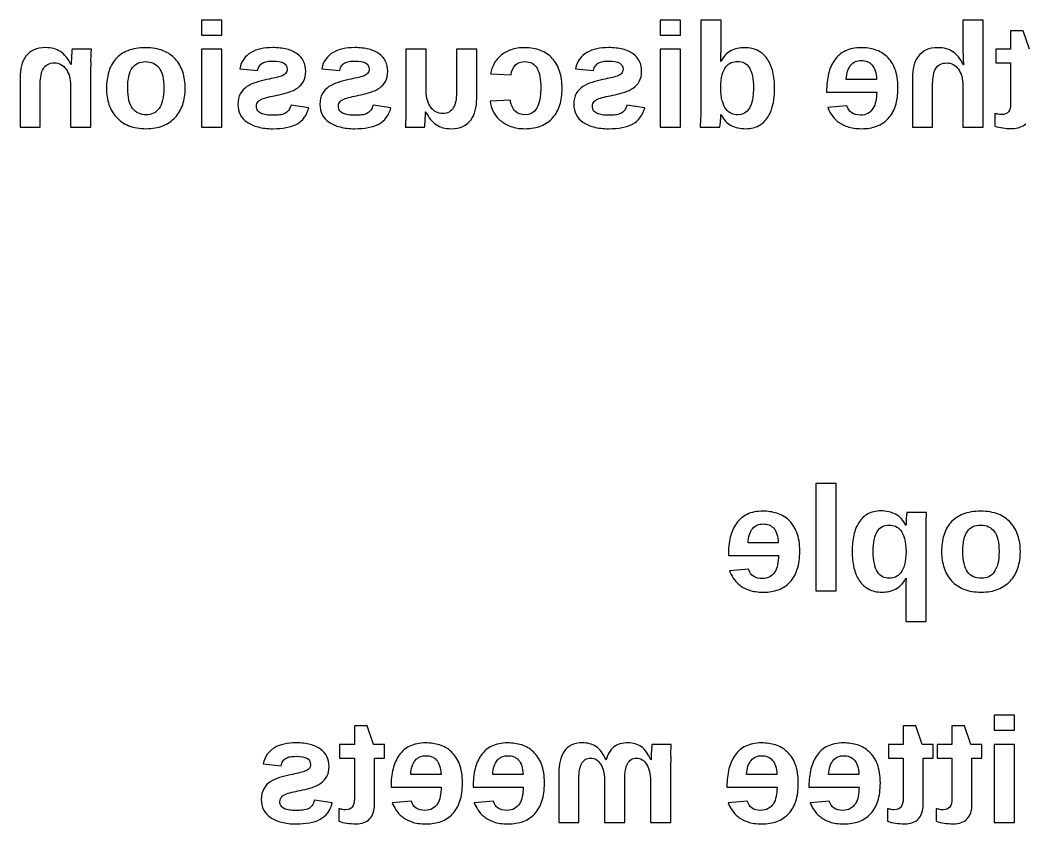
# Model space of a CAD drawing. Header units: millimetres. Extents: x 0 to 290, y 0 to 205.
# Drawn here: x 114.9 to 174.2, y 51.6 to 99 of the extents above; entities that cross this region are included whole.
import ezdxf

# ---------------------------------------------------------------- set-up
doc = ezdxf.new("R2010")
doc.units = ezdxf.units.MM
doc.layers.get('0').update_dxf_attribs({"linetype": 'CONTINUOUS', "true_color": 0x000000})

msp = doc.modelspace()

# ---------------------------------------------------------------- linework, layer by layer
for p, q in [((126.815, 99), (125.618, 99)), ((125.618, 99), (125.618, 98.118)), ((126.815, 98.118), (126.815, 99)), ((153.893, 99), (152.696, 99)), ((152.696, 99), (152.696, 98.118)), ((153.893, 98.118), (153.893, 99)), ((156.278, 99), (155.081, 99)), ((155.081, 99), (155.081, 93.685)), ((156.278, 97.318), (156.278, 99)), ((171.749, 99), (170.552, 99)), ((170.552, 99), (170.552, 97.275)), ((171.749, 92.68), (171.749, 99)), ((174.111, 98.37), (173.362, 98.37)), ((173.362, 98.37), (173.362, 97.288)), ((174.486, 97.288), (174.111, 98.37)), ((125.618, 98.118), (126.815, 98.118)), ((152.696, 98.118), (153.893, 98.118)), ((119.13, 97.288), (117.99, 97.288)), ((126.815, 97.288), (125.618, 97.288)), ((125.618, 97.288), (125.618, 92.68)), ((126.815, 92.68), (126.815, 97.288)), ((138.88, 97.288), (137.683, 97.288)), ((137.683, 97.288), (137.683, 93.71)), ((138.88, 94.818), (138.88, 97.288)), ((140.664, 97.288), (140.664, 94.703)), ((141.861, 97.288), (140.664, 97.288)), ((141.861, 94.362), (141.861, 97.288)), ((153.893, 97.288), (152.696, 97.288)), ((152.696, 97.288), (152.696, 92.68)), ((153.893, 92.68), (153.893, 97.288)), ((173.362, 97.288), (172.489, 97.288)), ((172.489, 97.288), (172.489, 96.479)), ((156.278, 96.56), (156.27, 96.56)), ((117.935, 96.373), (117.917, 96.373)), ((119.097, 92.68), (119.097, 96.257)), ((127.877, 96.133), (128.938, 96.023)), ((132.717, 96.133), (133.778, 96.023)), ((147.695, 96.133), (148.756, 96.023)), ((170.587, 96.369), (170.569, 96.369)), ((172.489, 96.479), (173.362, 96.479)), ((173.362, 96.479), (173.362, 94.085)), ((114.919, 95.606), (114.919, 92.68)), ((142.681, 95.836), (143.886, 95.776)), ((165.454, 95.504), (163.666, 95.504)), ((167.571, 95.602), (167.571, 92.68)), ((116.111, 92.68), (116.111, 95.265)), ((117.9, 95.15), (117.9, 92.68)), ((162.507, 94.789), (162.507, 94.754)), ((168.763, 92.68), (168.763, 95.261)), ((170.552, 95.146), (170.552, 92.68)), ((143.848, 94.268), (142.647, 94.213)), ((162.507, 94.754), (165.462, 94.754)), ((131.957, 93.83), (130.905, 93.987)), ((136.797, 93.83), (135.746, 93.987)), ((138.841, 93.596), (138.863, 93.596)), ((151.775, 93.83), (150.724, 93.987)), ((163.704, 93.945), (162.575, 93.847)), ((156.27, 93.429), (156.286, 93.429)), ((172.437, 93.49), (172.437, 92.749)), ((114.919, 92.68), (116.111, 92.68)), ((117.9, 92.68), (119.097, 92.68)), ((125.618, 92.68), (126.815, 92.68)), ((137.649, 92.68), (138.79, 92.68)), ((152.696, 92.68), (153.893, 92.68)), ((155.048, 92.68), (156.205, 92.68)), ((167.571, 92.68), (168.763, 92.68)), ((170.552, 92.68), (171.749, 92.68)), ((163.075, 71.667), (161.878, 71.667)), ((161.878, 71.667), (161.878, 65.347)), ((163.075, 65.347), (163.075, 71.667)), ((168.407, 69.955), (167.245, 69.955)), ((167.194, 69.205), (167.176, 69.205)), ((168.373, 63.537), (168.373, 68.894)), ((159.659, 68.171), (157.87, 68.171)), ((156.711, 67.455), (156.711, 67.421)), ((156.711, 67.421), (159.667, 67.421)), ((157.908, 66.612), (156.78, 66.514)), ((167.176, 66.08), (167.202, 66.08)), ((161.878, 65.347), (163.075, 65.347)), ((167.176, 65.304), (167.176, 63.537)), ((167.176, 63.537), (168.373, 63.537)), ((173.586, 58), (172.389, 58)), ((172.389, 58), (172.389, 57.118)), ((173.586, 57.118), (173.586, 58)), ((135.397, 57.37), (134.648, 57.37)), ((134.648, 57.37), (134.648, 56.288)), ((135.772, 56.288), (135.397, 57.37)), ((167.773, 57.37), (167.024, 57.37)), ((167.024, 57.37), (167.024, 56.288)), ((168.148, 56.288), (167.773, 57.37)), ((170.651, 57.37), (169.902, 57.37)), ((169.902, 57.37), (169.902, 56.288)), ((171.026, 56.288), (170.651, 57.37)), ((172.389, 57.118), (173.586, 57.118)), ((134.648, 56.288), (133.774, 56.288)), ((133.774, 56.288), (133.774, 55.479)), ((136.415, 56.288), (135.772, 56.288)), ((136.415, 55.479), (136.415, 56.288)), ((153.344, 56.288), (152.203, 56.288)), ((167.024, 56.288), (166.15, 56.288)), ((166.15, 56.288), (166.15, 55.479)), ((168.791, 56.288), (168.148, 56.288)), ((168.791, 55.479), (168.791, 56.288)), ((169.902, 56.288), (169.028, 56.288)), ((169.028, 56.288), (169.028, 55.479)), ((171.669, 56.288), (171.026, 56.288)), ((171.669, 55.479), (171.669, 56.288)), ((173.586, 56.288), (172.389, 56.288)), ((172.389, 56.288), (172.389, 51.68)), ((173.586, 51.68), (173.586, 56.288)), ((129.257, 55.134), (130.318, 55.023)), ((133.774, 55.479), (134.648, 55.479)), ((134.648, 55.479), (134.648, 53.086)), ((135.831, 52.762), (135.831, 55.479)), ((135.831, 55.479), (136.415, 55.479)), ((149.507, 55.373), (149.482, 55.373)), ((152.148, 55.373), (152.131, 55.373)), ((153.31, 51.68), (153.31, 55.257)), ((166.15, 55.479), (167.024, 55.479)), ((167.024, 55.479), (167.024, 53.086)), ((168.207, 52.762), (168.207, 55.479)), ((168.207, 55.479), (168.791, 55.479)), ((169.028, 55.479), (169.902, 55.479)), ((169.902, 55.479), (169.902, 53.086)), ((171.085, 52.762), (171.085, 55.479)), ((171.085, 55.479), (171.669, 55.479)), ((139.756, 54.504), (137.967, 54.504)), ((144.596, 54.504), (142.807, 54.504)), ((146.705, 54.606), (146.705, 51.68)), ((159.574, 54.504), (157.785, 54.504)), ((164.414, 54.504), (162.625, 54.504)), ((147.894, 51.68), (147.894, 54.265)), ((149.409, 54.206), (149.409, 51.68)), ((150.598, 51.68), (150.598, 54.265)), ((152.113, 54.15), (152.113, 51.68)), ((136.808, 53.789), (136.808, 53.754)), ((136.808, 53.754), (139.764, 53.754)), ((141.648, 53.789), (141.648, 53.754)), ((141.648, 53.754), (144.604, 53.754)), ((156.626, 53.789), (156.626, 53.754)), ((156.626, 53.754), (159.582, 53.754)), ((161.467, 53.789), (161.467, 53.754)), ((161.467, 53.754), (164.422, 53.754)), ((133.337, 52.83), (132.285, 52.987)), ((138.005, 52.946), (136.877, 52.847)), ((142.845, 52.946), (141.717, 52.847)), ((157.823, 52.946), (156.695, 52.847)), ((162.663, 52.946), (161.535, 52.847)), ((133.723, 52.49), (133.723, 51.749)), ((166.099, 52.49), (166.099, 51.749)), ((168.977, 52.49), (168.977, 51.749)), ((146.705, 51.68), (147.894, 51.68)), ((149.409, 51.68), (150.598, 51.68)), ((152.113, 51.68), (153.31, 51.68)), ((172.389, 51.68), (173.586, 51.68))]:
    msp.add_line(p, q)
for centre, radius, start, end in [((178.819, 97.276), 8.267, 180.00912, 181.91123), ((132.562, 95.945), 14.636, 176.35659, 177.42638), ((142.719, 96.253), 23.622, 179.2462, 179.98987), ((62.506, 96.81), 76.406, 357.21232, 357.41678), ((166.775, 54.945), 14.636, 176.35659, 177.42638), ((176.932, 55.253), 23.622, 179.2462, 179.98987)]:
    msp.add_arc(centre, radius, start, end)
for points in [[(115.73, 97.241), (115.539, 97.151), (115.383, 97.026), (115.262, 96.867)], [(116.435, 97.377), (116.157, 97.377), (115.922, 97.332), (115.73, 97.241)], [(117.308, 97.139), (117.064, 97.298), (116.773, 97.377), (116.435, 97.377)], [(117.99, 97.288), (117.984, 97.254), (117.978, 97.2), (117.972, 97.124)], [(119.118, 97.12), (119.121, 97.195), (119.125, 97.252), (119.13, 97.288)], [(121.273, 97.194), (120.981, 97.075), (120.742, 96.91), (120.556, 96.698)], [(122.333, 97.373), (121.919, 97.373), (121.566, 97.314), (121.273, 97.194)], [(123.36, 97.194), (123.067, 97.314), (122.725, 97.373), (122.333, 97.373)], [(124.088, 96.696), (123.895, 96.909), (123.652, 97.075), (123.36, 97.194)], [(129.125, 97.307), (128.909, 97.261), (128.716, 97.187), (128.546, 97.086)], [(129.823, 97.377), (129.574, 97.377), (129.341, 97.354), (129.125, 97.307)], [(130.66, 97.282), (130.418, 97.345), (130.139, 97.377), (129.823, 97.377)], [(131.271, 97.005), (131.106, 97.126), (130.903, 97.218), (130.66, 97.282)], [(133.965, 97.307), (133.749, 97.261), (133.556, 97.187), (133.386, 97.086)], [(134.663, 97.377), (134.414, 97.377), (134.181, 97.354), (133.965, 97.307)], [(135.5, 97.282), (135.258, 97.345), (134.979, 97.377), (134.663, 97.377)], [(136.111, 97.005), (135.947, 97.126), (135.743, 97.218), (135.5, 97.282)], [(143.901, 97.254), (143.669, 97.175), (143.47, 97.066), (143.303, 96.928)], [(144.695, 97.373), (144.397, 97.373), (144.133, 97.333), (143.901, 97.254)], [(145.63, 97.211), (145.356, 97.319), (145.044, 97.373), (144.695, 97.373)], [(146.322, 96.741), (146.135, 96.946), (145.904, 97.103), (145.63, 97.211)], [(148.943, 97.307), (148.727, 97.261), (148.534, 97.187), (148.364, 97.086)], [(149.641, 97.377), (149.392, 97.377), (149.159, 97.354), (148.943, 97.307)], [(150.478, 97.282), (150.236, 97.345), (149.957, 97.377), (149.641, 97.377)], [(151.089, 97.005), (150.925, 97.126), (150.721, 97.218), (150.478, 97.282)], [(156.276, 97.097), (156.277, 97.173), (156.278, 97.247), (156.278, 97.318)], [(156.848, 97.182), (156.729, 97.116), (156.621, 97.033), (156.525, 96.931)], [(157.236, 97.326), (157.097, 97.295), (156.967, 97.247), (156.848, 97.182)], [(157.671, 97.373), (157.52, 97.373), (157.375, 97.357), (157.236, 97.326)], [(158.465, 97.194), (158.242, 97.314), (157.978, 97.373), (157.671, 97.373)], [(159.016, 96.698), (158.872, 96.91), (158.688, 97.075), (158.465, 97.194)], [(163.617, 97.184), (163.36, 97.057), (163.149, 96.88), (162.985, 96.653)], [(164.547, 97.373), (164.184, 97.373), (163.874, 97.31), (163.617, 97.184)], [(165.374, 97.249), (165.113, 97.332), (164.837, 97.373), (164.547, 97.373)], [(166.065, 96.847), (165.865, 97.033), (165.634, 97.167), (165.374, 97.249)], [(168.382, 97.237), (168.191, 97.146), (168.035, 97.021), (167.914, 96.862)], [(169.087, 97.373), (168.809, 97.373), (168.574, 97.328), (168.382, 97.237)], [(169.96, 97.134), (169.716, 97.294), (169.425, 97.373), (169.087, 97.373)], [(115.262, 96.867), (115.142, 96.708), (115.054, 96.52), (115, 96.304)], [(117.917, 96.373), (117.755, 96.724), (117.552, 96.979), (117.308, 97.139)], [(117.941, 96.602), (117.937, 96.511), (117.935, 96.435), (117.935, 96.373)], [(117.972, 97.124), (117.967, 97.049), (117.961, 96.966), (117.956, 96.875)], [(119.099, 96.564), (119.1, 96.669), (119.103, 96.769), (119.107, 96.864)], [(119.107, 96.864), (119.112, 96.96), (119.115, 97.045), (119.118, 97.12)], [(120.556, 96.698), (120.37, 96.487), (120.234, 96.235), (120.147, 95.944)], [(121.538, 96.181), (121.716, 96.428), (121.976, 96.551), (122.317, 96.551)], [(122.317, 96.551), (122.668, 96.551), (122.938, 96.426), (123.125, 96.176)], [(124.52, 95.94), (124.425, 96.231), (124.281, 96.483), (124.088, 96.696)], [(128.118, 96.7), (128.003, 96.544), (127.923, 96.355), (127.877, 96.133)], [(128.546, 97.086), (128.375, 96.985), (128.233, 96.857), (128.118, 96.7)], [(129.234, 96.47), (129.309, 96.513), (129.397, 96.542), (129.496, 96.558)], [(129.496, 96.558), (129.595, 96.573), (129.704, 96.581), (129.823, 96.581)], [(129.823, 96.581), (130.107, 96.581), (130.32, 96.545), (130.462, 96.472)], [(131.646, 96.566), (131.561, 96.737), (131.436, 96.884), (131.271, 97.005)], [(131.774, 95.98), (131.774, 96.199), (131.732, 96.394), (131.646, 96.566)], [(132.958, 96.7), (132.843, 96.544), (132.763, 96.355), (132.717, 96.133)], [(133.386, 97.086), (133.215, 96.985), (133.073, 96.857), (132.958, 96.7)], [(134.074, 96.47), (134.149, 96.513), (134.237, 96.542), (134.336, 96.558)], [(134.336, 96.558), (134.435, 96.573), (134.544, 96.581), (134.663, 96.581)], [(134.663, 96.581), (134.947, 96.581), (135.16, 96.545), (135.303, 96.472)], [(136.486, 96.566), (136.401, 96.737), (136.276, 96.884), (136.111, 97.005)], [(136.614, 95.98), (136.614, 96.199), (136.572, 96.394), (136.486, 96.566)], [(143.303, 96.928), (143.135, 96.79), (143, 96.627), (142.896, 96.44)], [(144.141, 96.34), (144.277, 96.481), (144.47, 96.551), (144.72, 96.551)], [(144.72, 96.551), (145.041, 96.551), (145.276, 96.419), (145.423, 96.155)], [(146.752, 95.983), (146.653, 96.282), (146.509, 96.535), (146.322, 96.741)], [(147.936, 96.7), (147.821, 96.544), (147.741, 96.355), (147.695, 96.133)], [(148.364, 97.086), (148.193, 96.985), (148.051, 96.857), (147.936, 96.7)], [(149.052, 96.47), (149.127, 96.513), (149.215, 96.542), (149.314, 96.558)], [(149.314, 96.558), (149.413, 96.573), (149.522, 96.581), (149.641, 96.581)], [(149.641, 96.581), (149.925, 96.581), (150.138, 96.545), (150.281, 96.472)], [(151.464, 96.566), (151.379, 96.737), (151.254, 96.884), (151.089, 97.005)], [(151.592, 95.98), (151.592, 96.199), (151.55, 96.394), (151.464, 96.566)], [(156.27, 96.56), (156.27, 96.588), (156.27, 96.63), (156.272, 96.685)], [(156.272, 96.685), (156.273, 96.741), (156.274, 96.804), (156.274, 96.875)], [(156.274, 96.875), (156.274, 96.946), (156.275, 97.02), (156.276, 97.097)], [(156.525, 96.931), (156.428, 96.828), (156.346, 96.705), (156.278, 96.56)], [(156.885, 96.49), (157.003, 96.536), (157.123, 96.56), (157.245, 96.56)], [(157.245, 96.56), (157.398, 96.56), (157.534, 96.53), (157.652, 96.47)], [(159.338, 95.942), (159.268, 96.235), (159.161, 96.487), (159.016, 96.698)], [(162.985, 96.653), (162.82, 96.426), (162.699, 96.154), (162.622, 95.838)], [(163.934, 96.34), (164.09, 96.526), (164.3, 96.619), (164.564, 96.619)], [(164.564, 96.619), (164.686, 96.619), (164.8, 96.598), (164.907, 96.558)], [(164.907, 96.558), (165.014, 96.517), (165.106, 96.451), (165.184, 96.362)], [(166.543, 96.117), (166.425, 96.417), (166.266, 96.661), (166.065, 96.847)], [(167.914, 96.862), (167.794, 96.703), (167.706, 96.516), (167.652, 96.3)], [(170.569, 96.369), (170.407, 96.72), (170.204, 96.975), (169.96, 97.134)], [(170.556, 97.001), (170.56, 96.908), (170.563, 96.822), (170.567, 96.741)], [(170.567, 96.741), (170.571, 96.659), (170.575, 96.586), (170.577, 96.521)], [(115, 96.304), (114.946, 96.088), (114.919, 95.855), (114.919, 95.606)], [(116.154, 95.757), (116.182, 95.906), (116.229, 96.033), (116.294, 96.14)], [(116.294, 96.14), (116.36, 96.247), (116.445, 96.33), (116.55, 96.389)], [(116.55, 96.389), (116.655, 96.449), (116.782, 96.479), (116.933, 96.479)], [(116.933, 96.479), (117.078, 96.479), (117.21, 96.447), (117.328, 96.383)], [(117.328, 96.383), (117.445, 96.319), (117.547, 96.228), (117.632, 96.11)], [(117.632, 96.11), (117.717, 95.993), (117.783, 95.852), (117.83, 95.689)], [(121.269, 94.989), (121.269, 95.537), (121.359, 95.934), (121.538, 96.181)], [(123.125, 96.176), (123.313, 95.926), (123.406, 95.531), (123.406, 94.989)], [(128.938, 96.023), (128.958, 96.134), (128.993, 96.226), (129.044, 96.298)], [(129.044, 96.298), (129.096, 96.37), (129.159, 96.428), (129.234, 96.47)], [(130.462, 96.472), (130.604, 96.4), (130.676, 96.278), (130.676, 96.108)], [(130.676, 96.108), (130.676, 96.003), (130.646, 95.919), (130.588, 95.857)], [(131.638, 95.382), (131.729, 95.54), (131.774, 95.739), (131.774, 95.98)], [(133.778, 96.023), (133.798, 96.134), (133.833, 96.226), (133.885, 96.298)], [(133.885, 96.298), (133.936, 96.37), (133.999, 96.428), (134.074, 96.47)], [(135.303, 96.472), (135.445, 96.4), (135.516, 96.278), (135.516, 96.108)], [(135.516, 96.108), (135.516, 96.003), (135.486, 95.919), (135.428, 95.857)], [(136.478, 95.382), (136.569, 95.54), (136.614, 95.739), (136.614, 95.98)], [(142.896, 96.44), (142.792, 96.253), (142.72, 96.051), (142.681, 95.836)], [(143.886, 95.776), (143.92, 96.012), (144.005, 96.2), (144.141, 96.34)], [(145.423, 96.155), (145.571, 95.891), (145.644, 95.508), (145.644, 95.005)], [(146.901, 94.958), (146.901, 95.342), (146.852, 95.683), (146.752, 95.983)], [(148.756, 96.023), (148.776, 96.134), (148.811, 96.226), (148.863, 96.298)], [(148.863, 96.298), (148.914, 96.37), (148.977, 96.428), (149.052, 96.47)], [(150.281, 96.472), (150.423, 96.4), (150.494, 96.278), (150.494, 96.108)], [(150.494, 96.108), (150.494, 96.003), (150.464, 95.919), (150.406, 95.857)], [(151.456, 95.382), (151.547, 95.54), (151.592, 95.739), (151.592, 95.98)], [(156.346, 95.766), (156.403, 95.966), (156.477, 96.125), (156.57, 96.243)], [(156.57, 96.243), (156.662, 96.361), (156.767, 96.443), (156.885, 96.49)], [(157.652, 96.47), (157.769, 96.411), (157.869, 96.317), (157.949, 96.189)], [(157.949, 96.189), (158.03, 96.061), (158.091, 95.898), (158.132, 95.7)], [(163.666, 95.504), (163.688, 95.876), (163.778, 96.155), (163.934, 96.34)], [(165.184, 96.362), (165.262, 96.272), (165.325, 96.156), (165.374, 96.014)], [(165.374, 96.014), (165.422, 95.872), (165.449, 95.702), (165.454, 95.504)], [(166.719, 95.005), (166.719, 95.445), (166.661, 95.816), (166.543, 96.117)], [(167.652, 96.3), (167.598, 96.084), (167.571, 95.851), (167.571, 95.602)], [(168.806, 95.753), (168.834, 95.902), (168.881, 96.029), (168.946, 96.136)], [(168.946, 96.136), (169.012, 96.243), (169.097, 96.326), (169.202, 96.385)], [(169.202, 96.385), (169.307, 96.445), (169.435, 96.475), (169.585, 96.475)], [(169.585, 96.475), (169.73, 96.475), (169.862, 96.443), (169.98, 96.379)], [(169.98, 96.379), (170.097, 96.315), (170.199, 96.224), (170.284, 96.106)], [(170.284, 96.106), (170.369, 95.988), (170.435, 95.847), (170.482, 95.684)], [(170.577, 96.521), (170.58, 96.456), (170.583, 96.405), (170.587, 96.369)], [(116.111, 95.265), (116.111, 95.444), (116.126, 95.608), (116.154, 95.757)], [(117.83, 95.689), (117.877, 95.525), (117.9, 95.346), (117.9, 95.15)], [(120.147, 95.944), (120.06, 95.653), (120.016, 95.335), (120.016, 94.989)], [(124.663, 94.989), (124.663, 95.332), (124.616, 95.649), (124.52, 95.94)], [(129.483, 95.487), (129.27, 95.441), (129.06, 95.388), (128.854, 95.327)], [(129.962, 95.595), (129.816, 95.566), (129.656, 95.529), (129.483, 95.487)], [(130.341, 95.702), (130.234, 95.66), (130.108, 95.625), (129.962, 95.595)], [(130.588, 95.857), (130.53, 95.795), (130.447, 95.743), (130.341, 95.702)], [(131.28, 94.993), (131.428, 95.095), (131.547, 95.225), (131.638, 95.382)], [(134.323, 95.487), (134.11, 95.441), (133.9, 95.388), (133.694, 95.327)], [(134.802, 95.595), (134.656, 95.566), (134.496, 95.529), (134.323, 95.487)], [(135.181, 95.702), (135.074, 95.66), (134.948, 95.625), (134.802, 95.595)], [(135.428, 95.857), (135.37, 95.795), (135.288, 95.743), (135.181, 95.702)], [(136.12, 94.993), (136.268, 95.095), (136.387, 95.225), (136.478, 95.382)], [(149.301, 95.487), (149.088, 95.441), (148.878, 95.388), (148.672, 95.327)], [(149.78, 95.595), (149.634, 95.566), (149.474, 95.529), (149.301, 95.487)], [(150.159, 95.702), (150.052, 95.66), (149.926, 95.625), (149.78, 95.595)], [(150.406, 95.857), (150.348, 95.795), (150.266, 95.743), (150.159, 95.702)], [(151.098, 94.993), (151.246, 95.095), (151.365, 95.225), (151.456, 95.382)], [(156.261, 95.009), (156.261, 95.313), (156.289, 95.565), (156.346, 95.766)], [(158.132, 95.7), (158.174, 95.501), (158.194, 95.261), (158.194, 94.98)], [(159.442, 94.98), (159.442, 95.329), (159.407, 95.65), (159.338, 95.942)], [(162.622, 95.838), (162.545, 95.521), (162.507, 95.171), (162.507, 94.789)], [(168.763, 95.261), (168.763, 95.44), (168.778, 95.604), (168.806, 95.753)], [(170.482, 95.684), (170.529, 95.521), (170.552, 95.342), (170.552, 95.146)], [(120.016, 94.989), (120.016, 94.637), (120.065, 94.314), (120.164, 94.022)], [(121.341, 94.277), (121.293, 94.476), (121.269, 94.713), (121.269, 94.989)], [(123.406, 94.989), (123.406, 94.713), (123.382, 94.476), (123.332, 94.277)], [(124.514, 94.015), (124.614, 94.309), (124.663, 94.634), (124.663, 94.989)], [(128.305, 95.076), (128.145, 94.969), (128.015, 94.832), (127.918, 94.665)], [(128.854, 95.327), (128.649, 95.266), (128.466, 95.182), (128.305, 95.076)], [(130.778, 94.75), (130.965, 94.81), (131.133, 94.891), (131.28, 94.993)], [(133.145, 95.076), (132.985, 94.969), (132.856, 94.832), (132.758, 94.665)], [(133.694, 95.327), (133.489, 95.266), (133.306, 95.182), (133.145, 95.076)], [(135.618, 94.75), (135.805, 94.81), (135.973, 94.891), (136.12, 94.993)], [(138.95, 94.279), (138.903, 94.442), (138.88, 94.622), (138.88, 94.818)], [(145.644, 95.005), (145.644, 93.944), (145.331, 93.413), (144.703, 93.413)], [(146.765, 93.994), (146.856, 94.285), (146.901, 94.607), (146.901, 94.958)], [(148.123, 95.076), (147.963, 94.969), (147.834, 94.832), (147.736, 94.665)], [(148.672, 95.327), (148.467, 95.266), (148.284, 95.182), (148.123, 95.076)], [(150.596, 94.75), (150.783, 94.81), (150.951, 94.891), (151.098, 94.993)], [(156.348, 94.241), (156.29, 94.447), (156.261, 94.703), (156.261, 95.009)], [(158.194, 94.98), (158.194, 93.935), (157.88, 93.413), (157.253, 93.413)], [(159.342, 94.028), (159.409, 94.319), (159.442, 94.636), (159.442, 94.98)], [(166.57, 93.943), (166.67, 94.245), (166.719, 94.599), (166.719, 95.005)], [(121.554, 93.788), (121.46, 93.915), (121.389, 94.078), (121.341, 94.277)], [(123.332, 94.277), (123.283, 94.078), (123.213, 93.915), (123.122, 93.788)], [(127.918, 94.665), (127.82, 94.497), (127.771, 94.284), (127.771, 94.026)], [(128.87, 93.915), (128.87, 94.034), (128.904, 94.129), (128.974, 94.198)], [(128.974, 94.198), (129.043, 94.268), (129.138, 94.325), (129.259, 94.369)], [(129.259, 94.369), (129.38, 94.413), (129.522, 94.451), (129.685, 94.484)], [(129.685, 94.484), (129.848, 94.517), (130.022, 94.554), (130.206, 94.596)], [(130.206, 94.596), (130.4, 94.639), (130.59, 94.691), (130.778, 94.75)], [(132.758, 94.665), (132.66, 94.497), (132.611, 94.284), (132.611, 94.026)], [(133.71, 93.915), (133.71, 94.034), (133.745, 94.129), (133.814, 94.198)], [(133.814, 94.198), (133.883, 94.268), (133.979, 94.325), (134.099, 94.369)], [(134.099, 94.369), (134.22, 94.413), (134.362, 94.451), (134.525, 94.484)], [(134.525, 94.484), (134.688, 94.517), (134.862, 94.554), (135.046, 94.596)], [(135.046, 94.596), (135.24, 94.639), (135.43, 94.691), (135.618, 94.75)], [(139.148, 93.858), (139.063, 93.975), (138.997, 94.116), (138.95, 94.279)], [(140.622, 94.211), (140.594, 94.062), (140.547, 93.934), (140.481, 93.828)], [(140.664, 94.703), (140.664, 94.524), (140.65, 94.36), (140.622, 94.211)], [(141.78, 93.664), (141.834, 93.88), (141.861, 94.112), (141.861, 94.362)], [(142.647, 94.213), (142.675, 94.001), (142.739, 93.797), (142.84, 93.603)], [(144.133, 93.628), (143.98, 93.772), (143.885, 93.985), (143.848, 94.268)], [(147.736, 94.665), (147.638, 94.497), (147.589, 94.284), (147.589, 94.026)], [(148.688, 93.915), (148.688, 94.034), (148.723, 94.129), (148.792, 94.198)], [(148.792, 94.198), (148.862, 94.268), (148.957, 94.325), (149.077, 94.369)], [(149.077, 94.369), (149.198, 94.413), (149.34, 94.451), (149.503, 94.484)], [(149.503, 94.484), (149.666, 94.517), (149.84, 94.554), (150.025, 94.596)], [(150.025, 94.596), (150.218, 94.639), (150.408, 94.691), (150.596, 94.75)], [(156.576, 93.749), (156.482, 93.871), (156.406, 94.035), (156.348, 94.241)], [(165.411, 94.215), (165.377, 94.049), (165.322, 93.906), (165.245, 93.785)], [(165.462, 94.754), (165.462, 94.561), (165.445, 94.381), (165.411, 94.215)], [(120.164, 94.022), (120.262, 93.729), (120.409, 93.477), (120.604, 93.266)], [(121.901, 93.504), (121.763, 93.565), (121.648, 93.66), (121.554, 93.788)], [(123.122, 93.788), (123.031, 93.66), (122.921, 93.565), (122.794, 93.504)], [(124.073, 93.259), (124.268, 93.469), (124.415, 93.721), (124.514, 94.015)], [(127.771, 94.026), (127.771, 93.805), (127.817, 93.606), (127.91, 93.43)], [(128.942, 93.653), (128.894, 93.723), (128.87, 93.81), (128.87, 93.915)], [(129.145, 93.492), (129.058, 93.53), (128.991, 93.584), (128.942, 93.653)], [(130.765, 93.677), (130.705, 93.597), (130.631, 93.536), (130.543, 93.493)], [(130.905, 93.987), (130.871, 93.86), (130.825, 93.756), (130.765, 93.677)], [(131.688, 93.251), (131.808, 93.407), (131.897, 93.6), (131.957, 93.83)], [(132.611, 94.026), (132.611, 93.805), (132.657, 93.606), (132.75, 93.43)], [(133.782, 93.653), (133.734, 93.723), (133.71, 93.81), (133.71, 93.915)], [(133.985, 93.492), (133.898, 93.53), (133.831, 93.584), (133.782, 93.653)], [(135.605, 93.677), (135.545, 93.597), (135.471, 93.536), (135.383, 93.493)], [(135.746, 93.987), (135.711, 93.86), (135.665, 93.756), (135.605, 93.677)], [(136.528, 93.251), (136.648, 93.407), (136.737, 93.6), (136.797, 93.83)], [(137.683, 93.71), (137.683, 93.614), (137.683, 93.513), (137.681, 93.406)], [(138.835, 93.366), (138.839, 93.457), (138.841, 93.533), (138.841, 93.596)], [(138.863, 93.596), (139.022, 93.246), (139.224, 92.992), (139.47, 92.834)], [(139.452, 93.585), (139.334, 93.649), (139.233, 93.74), (139.148, 93.858)], [(140.481, 93.828), (140.416, 93.722), (140.331, 93.639), (140.228, 93.579)], [(141.518, 93.104), (141.638, 93.262), (141.726, 93.448), (141.78, 93.664)], [(142.84, 93.603), (142.941, 93.408), (143.077, 93.236), (143.249, 93.087)], [(144.703, 93.413), (144.476, 93.413), (144.286, 93.485), (144.133, 93.628)], [(146.356, 93.246), (146.538, 93.454), (146.674, 93.703), (146.765, 93.994)], [(147.589, 94.026), (147.589, 93.805), (147.635, 93.606), (147.728, 93.43)], [(148.76, 93.653), (148.712, 93.723), (148.688, 93.81), (148.688, 93.915)], [(148.963, 93.492), (148.876, 93.53), (148.809, 93.584), (148.76, 93.653)], [(150.583, 93.677), (150.523, 93.597), (150.449, 93.536), (150.361, 93.493)], [(150.724, 93.987), (150.689, 93.86), (150.643, 93.756), (150.583, 93.677)], [(151.506, 93.251), (151.626, 93.407), (151.715, 93.6), (151.775, 93.83)], [(155.081, 93.685), (155.081, 93.461), (155.077, 93.261), (155.068, 93.087)], [(156.895, 93.49), (156.776, 93.541), (156.67, 93.627), (156.576, 93.749)], [(159.035, 93.272), (159.173, 93.485), (159.275, 93.737), (159.342, 94.028)], [(162.575, 93.847), (162.626, 93.717), (162.698, 93.577), (162.79, 93.43)], [(163.989, 93.53), (163.856, 93.62), (163.761, 93.758), (163.704, 93.945)], [(165.245, 93.785), (165.169, 93.664), (165.069, 93.569), (164.947, 93.5)], [(166.14, 93.189), (166.327, 93.389), (166.471, 93.641), (166.57, 93.943)], [(173.235, 93.589), (173.149, 93.483), (173.017, 93.429), (172.838, 93.429)], [(173.362, 94.085), (173.362, 93.861), (173.32, 93.696), (173.235, 93.589)], [(120.604, 93.266), (120.8, 93.055), (121.044, 92.89), (121.337, 92.772)], [(122.372, 93.413), (122.196, 93.413), (122.038, 93.443), (121.901, 93.504)], [(122.794, 93.504), (122.666, 93.443), (122.525, 93.413), (122.372, 93.413)], [(123.351, 92.77), (123.638, 92.886), (123.879, 93.049), (124.073, 93.259)], [(127.91, 93.43), (128.002, 93.254), (128.136, 93.104), (128.312, 92.981)], [(129.451, 93.411), (129.333, 93.427), (129.231, 93.454), (129.145, 93.492)], [(129.832, 93.387), (129.696, 93.387), (129.569, 93.395), (129.451, 93.411)], [(130.234, 93.408), (130.116, 93.394), (129.982, 93.387), (129.832, 93.387)], [(130.543, 93.493), (130.455, 93.451), (130.352, 93.422), (130.234, 93.408)], [(131.244, 92.87), (131.421, 92.968), (131.569, 93.095), (131.688, 93.251)], [(132.75, 93.43), (132.842, 93.254), (132.976, 93.104), (133.152, 92.981)], [(134.291, 93.411), (134.173, 93.427), (134.071, 93.454), (133.985, 93.492)], [(134.672, 93.387), (134.536, 93.387), (134.409, 93.395), (134.291, 93.411)], [(135.074, 93.408), (134.956, 93.394), (134.822, 93.387), (134.672, 93.387)], [(135.383, 93.493), (135.295, 93.451), (135.192, 93.422), (135.074, 93.408)], [(136.084, 92.87), (136.261, 92.968), (136.409, 93.095), (136.528, 93.251)], [(137.672, 93.104), (137.668, 93.009), (137.664, 92.924), (137.66, 92.848)], [(137.681, 93.406), (137.68, 93.3), (137.677, 93.199), (137.672, 93.104)], [(138.805, 92.844), (138.812, 92.92), (138.818, 93.003), (138.822, 93.094)], [(139.847, 93.49), (139.702, 93.49), (139.57, 93.521), (139.452, 93.585)], [(140.228, 93.579), (140.124, 93.519), (139.997, 93.49), (139.847, 93.49)], [(141.048, 92.731), (141.24, 92.822), (141.397, 92.946), (141.518, 93.104)], [(143.249, 93.087), (143.421, 92.938), (143.629, 92.819), (143.873, 92.729)], [(145.672, 92.766), (145.947, 92.879), (146.175, 93.039), (146.356, 93.246)], [(147.728, 93.43), (147.82, 93.254), (147.954, 93.104), (148.13, 92.981)], [(149.269, 93.411), (149.151, 93.427), (149.049, 93.454), (148.963, 93.492)], [(149.65, 93.387), (149.514, 93.387), (149.387, 93.395), (149.269, 93.411)], [(150.052, 93.408), (149.934, 93.394), (149.8, 93.387), (149.65, 93.387)], [(150.361, 93.493), (150.273, 93.451), (150.17, 93.422), (150.052, 93.408)], [(151.062, 92.87), (151.239, 92.968), (151.387, 93.095), (151.506, 93.251)], [(155.068, 93.087), (155.06, 92.913), (155.053, 92.777), (155.048, 92.68)], [(156.224, 92.801), (156.231, 92.86), (156.239, 92.926), (156.246, 93)], [(156.246, 93), (156.253, 93.074), (156.259, 93.149), (156.263, 93.225)], [(156.263, 93.225), (156.268, 93.302), (156.27, 93.37), (156.27, 93.429)], [(156.286, 93.429), (156.425, 93.132), (156.619, 92.918), (156.868, 92.789)], [(157.253, 93.413), (157.134, 93.413), (157.014, 93.439), (156.895, 93.49)], [(158.511, 92.774), (158.723, 92.893), (158.898, 93.06), (159.035, 93.272)], [(162.79, 93.43), (162.883, 93.282), (163.006, 93.147), (163.159, 93.023)], [(163.159, 93.023), (163.312, 92.899), (163.503, 92.797), (163.732, 92.717)], [(164.505, 93.396), (164.294, 93.396), (164.122, 93.44), (163.989, 93.53)], [(164.947, 93.5), (164.825, 93.43), (164.678, 93.396), (164.505, 93.396)], [(165.461, 92.742), (165.726, 92.84), (165.953, 92.989), (166.14, 93.189)], [(172.638, 93.447), (172.579, 93.458), (172.512, 93.473), (172.437, 93.49)], [(172.838, 93.429), (172.764, 93.429), (172.698, 93.435), (172.638, 93.447)], [(121.337, 92.772), (121.629, 92.654), (121.97, 92.595), (122.359, 92.595)], [(122.359, 92.595), (122.733, 92.595), (123.064, 92.653), (123.351, 92.77)], [(128.312, 92.981), (128.487, 92.857), (128.703, 92.762), (128.959, 92.696)], [(128.959, 92.696), (129.214, 92.629), (129.505, 92.595), (129.832, 92.595)], [(129.832, 92.595), (130.125, 92.595), (130.389, 92.617), (130.624, 92.659)], [(130.624, 92.659), (130.86, 92.702), (131.067, 92.772), (131.244, 92.87)], [(133.152, 92.981), (133.328, 92.857), (133.543, 92.762), (133.799, 92.696)], [(133.799, 92.696), (134.054, 92.629), (134.345, 92.595), (134.672, 92.595)], [(134.672, 92.595), (134.965, 92.595), (135.229, 92.617), (135.464, 92.659)], [(135.464, 92.659), (135.7, 92.702), (135.907, 92.772), (136.084, 92.87)], [(137.66, 92.848), (137.656, 92.773), (137.652, 92.717), (137.649, 92.68)], [(138.79, 92.68), (138.793, 92.714), (138.799, 92.769), (138.805, 92.844)], [(139.47, 92.834), (139.715, 92.675), (140.006, 92.595), (140.344, 92.595)], [(140.344, 92.595), (140.62, 92.595), (140.855, 92.641), (141.048, 92.731)], [(143.873, 92.729), (144.117, 92.64), (144.397, 92.595), (144.712, 92.595)], [(144.712, 92.595), (145.078, 92.595), (145.398, 92.652), (145.672, 92.766)], [(148.13, 92.981), (148.306, 92.857), (148.521, 92.762), (148.777, 92.696)], [(148.777, 92.696), (149.032, 92.629), (149.323, 92.595), (149.65, 92.595)], [(149.65, 92.595), (149.943, 92.595), (150.207, 92.617), (150.443, 92.659)], [(150.443, 92.659), (150.678, 92.702), (150.885, 92.772), (151.062, 92.87)], [(156.205, 92.68), (156.211, 92.703), (156.217, 92.743), (156.224, 92.801)], [(156.868, 92.789), (157.116, 92.66), (157.414, 92.595), (157.76, 92.595)], [(157.76, 92.595), (158.049, 92.595), (158.3, 92.655), (158.511, 92.774)], [(163.732, 92.717), (163.96, 92.636), (164.238, 92.595), (164.564, 92.595)], [(164.564, 92.595), (164.897, 92.595), (165.196, 92.644), (165.461, 92.742)], [(172.437, 92.749), (172.585, 92.7), (172.741, 92.664), (172.906, 92.64)], [(172.906, 92.64), (173.071, 92.616), (173.251, 92.604), (173.447, 92.604)], [(173.447, 92.604), (173.799, 92.604), (174.071, 92.699), (174.261, 92.891)], [(158.751, 70.04), (158.388, 70.04), (158.078, 69.977), (157.821, 69.85)], [(159.578, 69.916), (159.317, 69.999), (159.041, 70.04), (158.751, 70.04)], [(160.27, 69.514), (160.069, 69.7), (159.839, 69.834), (159.578, 69.916)], [(165.703, 70.053), (165.41, 70.053), (165.158, 69.993), (164.945, 69.874)], [(166.58, 69.857), (166.328, 69.988), (166.035, 70.053), (165.703, 70.053)], [(167.245, 69.955), (167.239, 69.935), (167.233, 69.897), (167.226, 69.84)], [(168.384, 69.525), (168.391, 69.709), (168.399, 69.853), (168.407, 69.955)], [(171.61, 70.04), (171.195, 70.04), (170.842, 69.98), (170.55, 69.861)], [(172.636, 69.861), (172.344, 69.98), (172.001, 70.04), (171.61, 70.04)], [(157.189, 69.32), (157.025, 69.093), (156.904, 68.821), (156.827, 68.504)], [(157.821, 69.85), (157.564, 69.724), (157.354, 69.547), (157.189, 69.32)], [(160.747, 68.783), (160.629, 69.084), (160.47, 69.328), (160.27, 69.514)], [(164.419, 69.38), (164.281, 69.17), (164.179, 68.919), (164.112, 68.629)], [(164.945, 69.874), (164.732, 69.754), (164.557, 69.59), (164.419, 69.38)], [(167.176, 69.205), (167.032, 69.509), (166.833, 69.726), (166.58, 69.857)], [(167.198, 69.414), (167.195, 69.335), (167.194, 69.265), (167.194, 69.205)], [(167.208, 69.644), (167.204, 69.57), (167.2, 69.493), (167.198, 69.414)], [(167.226, 69.84), (167.219, 69.783), (167.213, 69.718), (167.208, 69.644)], [(168.373, 68.894), (168.373, 69.13), (168.377, 69.34), (168.384, 69.525)], [(169.832, 69.365), (169.646, 69.153), (169.51, 68.902), (169.423, 68.611)], [(170.55, 69.861), (170.258, 69.742), (170.018, 69.576), (169.832, 69.365)], [(173.364, 69.363), (173.172, 69.576), (172.929, 69.742), (172.636, 69.861)], [(173.797, 68.607), (173.701, 68.898), (173.557, 69.15), (173.364, 69.363)], [(157.87, 68.171), (157.893, 68.543), (157.982, 68.821), (158.138, 69.007)], [(158.138, 69.007), (158.295, 69.193), (158.505, 69.286), (158.769, 69.286)], [(158.769, 69.286), (158.89, 69.286), (159.005, 69.265), (159.111, 69.224)], [(159.111, 69.224), (159.218, 69.183), (159.31, 69.118), (159.388, 69.029)], [(159.388, 69.029), (159.466, 68.939), (159.53, 68.823), (159.578, 68.681)], [(160.924, 67.672), (160.924, 68.112), (160.865, 68.483), (160.747, 68.783)], [(165.26, 67.672), (165.26, 68.197), (165.34, 68.587), (165.499, 68.841)], [(165.499, 68.841), (165.658, 69.095), (165.895, 69.222), (166.21, 69.222)], [(166.21, 69.222), (166.329, 69.222), (166.447, 69.197), (166.565, 69.148)], [(166.565, 69.148), (166.683, 69.098), (166.788, 69.013), (166.88, 68.892)], [(166.88, 68.892), (166.973, 68.772), (167.048, 68.61), (167.106, 68.407)], [(170.546, 67.656), (170.546, 68.203), (170.635, 68.601), (170.814, 68.848)], [(170.814, 68.848), (170.993, 69.095), (171.253, 69.218), (171.593, 69.218)], [(171.593, 69.218), (171.945, 69.218), (172.214, 69.093), (172.402, 68.843)], [(172.402, 68.843), (172.589, 68.593), (172.683, 68.197), (172.683, 67.656)], [(156.827, 68.504), (156.75, 68.188), (156.711, 67.838), (156.711, 67.455)], [(159.578, 68.681), (159.626, 68.539), (159.653, 68.369), (159.659, 68.171)], [(164.112, 68.629), (164.046, 68.338), (164.012, 68.019), (164.012, 67.672)], [(167.106, 68.407), (167.165, 68.204), (167.194, 67.948), (167.194, 67.638)], [(169.423, 68.611), (169.336, 68.32), (169.293, 68.002), (169.293, 67.656)], [(173.94, 67.656), (173.94, 67.999), (173.892, 68.316), (173.797, 68.607)], [(160.775, 66.61), (160.874, 66.912), (160.924, 67.266), (160.924, 67.672)], [(164.012, 67.672), (164.012, 67.323), (164.047, 67.001), (164.117, 66.706)], [(165.324, 66.952), (165.281, 67.154), (165.26, 67.394), (165.26, 67.672)], [(167.194, 67.638), (167.194, 67.337), (167.165, 67.087), (167.108, 66.887)], [(169.293, 67.656), (169.293, 67.303), (169.342, 66.981), (169.44, 66.688)], [(170.618, 66.944), (170.57, 67.142), (170.546, 67.38), (170.546, 67.656)], [(172.683, 67.656), (172.683, 67.38), (172.658, 67.142), (172.609, 66.944)], [(173.79, 66.682), (173.89, 66.976), (173.94, 67.301), (173.94, 67.656)], [(159.667, 67.421), (159.667, 67.228), (159.65, 67.048), (159.616, 66.882)], [(165.509, 66.456), (165.428, 66.585), (165.367, 66.751), (165.324, 66.952)], [(170.83, 66.454), (170.737, 66.582), (170.666, 66.745), (170.618, 66.944)], [(172.609, 66.944), (172.559, 66.745), (172.489, 66.582), (172.398, 66.454)], [(156.78, 66.514), (156.831, 66.383), (156.903, 66.244), (156.995, 66.097)], [(158.194, 66.197), (158.06, 66.286), (157.965, 66.425), (157.908, 66.612)], [(159.45, 66.452), (159.373, 66.331), (159.274, 66.236), (159.152, 66.167)], [(159.616, 66.882), (159.582, 66.716), (159.526, 66.572), (159.45, 66.452)], [(160.344, 65.856), (160.532, 66.056), (160.675, 66.307), (160.775, 66.61)], [(164.117, 66.706), (164.186, 66.41), (164.293, 66.156), (164.438, 65.943)], [(165.81, 66.171), (165.691, 66.232), (165.591, 66.327), (165.509, 66.456)], [(166.885, 66.408), (166.792, 66.289), (166.688, 66.204), (166.572, 66.154)], [(167.108, 66.887), (167.051, 66.687), (166.977, 66.527), (166.885, 66.408)], [(169.44, 66.688), (169.538, 66.396), (169.685, 66.144), (169.881, 65.933)], [(171.177, 66.171), (171.04, 66.232), (170.924, 66.327), (170.83, 66.454)], [(172.398, 66.454), (172.307, 66.327), (172.198, 66.232), (172.07, 66.171)], [(173.35, 65.926), (173.544, 66.136), (173.691, 66.388), (173.79, 66.682)], [(156.995, 66.097), (157.087, 65.949), (157.21, 65.813), (157.363, 65.69)], [(158.709, 66.062), (158.499, 66.062), (158.327, 66.107), (158.194, 66.197)], [(159.152, 66.167), (159.03, 66.097), (158.882, 66.062), (158.709, 66.062)], [(159.665, 65.409), (159.931, 65.507), (160.157, 65.656), (160.344, 65.856)], [(164.438, 65.943), (164.583, 65.73), (164.767, 65.564), (164.99, 65.443)], [(166.219, 66.08), (166.065, 66.08), (165.929, 66.11), (165.81, 66.171)], [(166.572, 66.154), (166.456, 66.105), (166.338, 66.08), (166.219, 66.08)], [(166.911, 65.694), (167.014, 65.798), (167.103, 65.926), (167.176, 66.08)], [(167.185, 65.775), (167.182, 65.699), (167.18, 65.62), (167.178, 65.537)], [(167.194, 65.973), (167.191, 65.916), (167.188, 65.85), (167.185, 65.775)], [(167.202, 66.08), (167.199, 66.065), (167.196, 66.03), (167.194, 65.973)], [(169.881, 65.933), (170.077, 65.721), (170.321, 65.557), (170.613, 65.439)], [(171.648, 66.08), (171.472, 66.08), (171.315, 66.11), (171.177, 66.171)], [(172.07, 66.171), (171.942, 66.11), (171.802, 66.08), (171.648, 66.08)], [(172.627, 65.436), (172.914, 65.553), (173.155, 65.716), (173.35, 65.926)], [(157.363, 65.69), (157.517, 65.566), (157.708, 65.464), (157.936, 65.383)], [(157.936, 65.383), (158.165, 65.303), (158.442, 65.262), (158.769, 65.262)], [(158.769, 65.262), (159.101, 65.262), (159.4, 65.311), (159.665, 65.409)], [(164.99, 65.443), (165.213, 65.322), (165.476, 65.262), (165.779, 65.262)], [(165.779, 65.262), (165.916, 65.262), (166.051, 65.276), (166.186, 65.305)], [(166.186, 65.305), (166.321, 65.333), (166.449, 65.379), (166.572, 65.443)], [(166.572, 65.443), (166.694, 65.507), (166.807, 65.591), (166.911, 65.694)], [(167.178, 65.537), (167.177, 65.453), (167.176, 65.376), (167.176, 65.304)], [(170.613, 65.439), (170.905, 65.321), (171.246, 65.262), (171.635, 65.262)], [(171.635, 65.262), (172.01, 65.262), (172.341, 65.32), (172.627, 65.436)], [(130.505, 56.307), (130.289, 56.261), (130.096, 56.187), (129.925, 56.086)], [(131.203, 56.377), (130.954, 56.377), (130.721, 56.354), (130.505, 56.307)], [(132.04, 56.282), (131.797, 56.345), (131.518, 56.377), (131.203, 56.377)], [(132.651, 56.005), (132.486, 56.126), (132.282, 56.218), (132.04, 56.282)], [(138.848, 56.373), (138.485, 56.373), (138.175, 56.31), (137.918, 56.184)], [(139.675, 56.25), (139.414, 56.332), (139.138, 56.373), (138.848, 56.373)], [(143.688, 56.373), (143.325, 56.373), (143.015, 56.31), (142.758, 56.184)], [(144.515, 56.25), (144.254, 56.332), (143.979, 56.373), (143.688, 56.373)], [(148.085, 56.377), (147.832, 56.377), (147.618, 56.332), (147.444, 56.241)], [(148.526, 56.326), (148.391, 56.36), (148.244, 56.377), (148.085, 56.377)], [(148.9, 56.158), (148.785, 56.236), (148.66, 56.292), (148.526, 56.326)], [(150.789, 56.377), (150.437, 56.377), (150.154, 56.291), (149.94, 56.12)], [(151.579, 56.139), (151.359, 56.298), (151.096, 56.377), (150.789, 56.377)], [(152.203, 56.288), (152.197, 56.254), (152.191, 56.2), (152.186, 56.124)], [(153.332, 56.12), (153.334, 56.196), (153.338, 56.252), (153.344, 56.288)], [(158.666, 56.373), (158.303, 56.373), (157.993, 56.31), (157.736, 56.184)], [(159.493, 56.25), (159.232, 56.332), (158.957, 56.373), (158.666, 56.373)], [(163.506, 56.373), (163.143, 56.373), (162.833, 56.31), (162.576, 56.184)], [(164.333, 56.25), (164.072, 56.332), (163.797, 56.373), (163.506, 56.373)], [(129.498, 55.7), (129.383, 55.544), (129.303, 55.355), (129.257, 55.134)], [(129.925, 56.086), (129.755, 55.985), (129.613, 55.857), (129.498, 55.7)], [(133.026, 55.566), (132.941, 55.738), (132.816, 55.884), (132.651, 56.005)], [(137.918, 56.184), (137.661, 56.057), (137.451, 55.88), (137.286, 55.653)], [(140.367, 55.847), (140.167, 56.033), (139.936, 56.167), (139.675, 56.25)], [(140.844, 55.117), (140.726, 55.418), (140.567, 55.661), (140.367, 55.847)], [(142.758, 56.184), (142.501, 56.057), (142.291, 55.88), (142.126, 55.653)], [(145.207, 55.847), (145.007, 56.033), (144.776, 56.167), (144.515, 56.25)], [(145.684, 55.117), (145.566, 55.418), (145.407, 55.661), (145.207, 55.847)], [(147.018, 55.867), (146.909, 55.708), (146.83, 55.52), (146.78, 55.304)], [(147.444, 56.241), (147.27, 56.151), (147.128, 56.026), (147.018, 55.867)], [(149.216, 55.849), (149.121, 55.977), (149.015, 56.08), (148.9, 56.158)], [(149.482, 55.373), (149.399, 55.563), (149.311, 55.722), (149.216, 55.849)], [(149.94, 56.12), (149.725, 55.948), (149.581, 55.699), (149.507, 55.373)], [(152.131, 55.373), (151.983, 55.724), (151.799, 55.98), (151.579, 56.139)], [(152.186, 56.124), (152.181, 56.049), (152.175, 55.966), (152.169, 55.875)], [(153.312, 55.564), (153.314, 55.669), (153.316, 55.769), (153.321, 55.864)], [(153.321, 55.864), (153.325, 55.96), (153.329, 56.045), (153.332, 56.12)], [(157.736, 56.184), (157.479, 56.057), (157.269, 55.88), (157.104, 55.653)], [(160.185, 55.847), (159.985, 56.033), (159.754, 56.167), (159.493, 56.25)], [(160.662, 55.117), (160.544, 55.418), (160.385, 55.661), (160.185, 55.847)], [(162.576, 56.184), (162.32, 56.057), (162.109, 55.88), (161.944, 55.653)], [(165.025, 55.847), (164.825, 56.033), (164.594, 56.167), (164.333, 56.25)], [(165.502, 55.117), (165.384, 55.418), (165.225, 55.661), (165.025, 55.847)], [(130.318, 55.023), (130.338, 55.134), (130.373, 55.226), (130.424, 55.298)], [(130.424, 55.298), (130.475, 55.37), (130.538, 55.428), (130.614, 55.47)], [(130.614, 55.47), (130.689, 55.513), (130.776, 55.542), (130.875, 55.558)], [(130.875, 55.558), (130.974, 55.573), (131.084, 55.581), (131.203, 55.581)], [(131.203, 55.581), (131.487, 55.581), (131.7, 55.545), (131.842, 55.472)], [(131.842, 55.472), (131.984, 55.4), (132.055, 55.278), (132.055, 55.108)], [(132.055, 55.108), (132.055, 55.003), (132.026, 54.919), (131.968, 54.857)], [(133.154, 54.98), (133.154, 55.199), (133.111, 55.394), (133.026, 55.566)], [(137.286, 55.653), (137.122, 55.426), (137.001, 55.154), (136.924, 54.838)], [(137.967, 54.504), (137.99, 54.876), (138.079, 55.155), (138.236, 55.341)], [(138.236, 55.341), (138.392, 55.526), (138.602, 55.619), (138.866, 55.619)], [(138.866, 55.619), (138.988, 55.619), (139.102, 55.599), (139.208, 55.558)], [(139.208, 55.558), (139.315, 55.517), (139.407, 55.452), (139.485, 55.362)], [(139.485, 55.362), (139.563, 55.272), (139.627, 55.157), (139.675, 55.015)], [(141.021, 54.005), (141.021, 54.445), (140.962, 54.816), (140.844, 55.117)], [(142.126, 55.653), (141.962, 55.426), (141.841, 55.154), (141.764, 54.838)], [(142.807, 54.504), (142.83, 54.876), (142.919, 55.155), (143.076, 55.341)], [(143.076, 55.341), (143.232, 55.526), (143.442, 55.619), (143.706, 55.619)], [(143.706, 55.619), (143.828, 55.619), (143.942, 55.599), (144.049, 55.558)], [(144.049, 55.558), (144.155, 55.517), (144.247, 55.452), (144.325, 55.362)], [(144.325, 55.362), (144.404, 55.272), (144.467, 55.157), (144.515, 55.015)], [(145.861, 54.005), (145.861, 54.445), (145.802, 54.816), (145.684, 55.117)], [(146.78, 55.304), (146.73, 55.088), (146.705, 54.856), (146.705, 54.606)], [(147.93, 54.757), (147.954, 54.906), (147.994, 55.034), (148.049, 55.14)], [(148.049, 55.14), (148.104, 55.247), (148.177, 55.33), (148.266, 55.39)], [(148.266, 55.39), (148.356, 55.449), (148.464, 55.479), (148.592, 55.479)], [(148.592, 55.479), (148.711, 55.479), (148.82, 55.449), (148.918, 55.388)], [(148.918, 55.388), (149.016, 55.327), (149.101, 55.24), (149.173, 55.128)], [(149.173, 55.128), (149.245, 55.016), (149.301, 54.882), (149.341, 54.725)], [(150.634, 54.757), (150.658, 54.906), (150.698, 55.034), (150.753, 55.14)], [(150.753, 55.14), (150.808, 55.247), (150.881, 55.33), (150.97, 55.39)], [(150.97, 55.39), (151.06, 55.449), (151.168, 55.479), (151.296, 55.479)], [(151.296, 55.479), (151.418, 55.479), (151.529, 55.447), (151.628, 55.383)], [(151.628, 55.383), (151.727, 55.319), (151.813, 55.228), (151.886, 55.111)], [(151.886, 55.111), (151.959, 54.993), (152.015, 54.853), (152.054, 54.689)], [(152.154, 55.602), (152.15, 55.511), (152.148, 55.435), (152.148, 55.373)], [(157.104, 55.653), (156.94, 55.426), (156.819, 55.154), (156.742, 54.838)], [(157.785, 54.504), (157.808, 54.876), (157.897, 55.155), (158.054, 55.341)], [(158.054, 55.341), (158.21, 55.526), (158.42, 55.619), (158.684, 55.619)], [(158.684, 55.619), (158.806, 55.619), (158.92, 55.599), (159.027, 55.558)], [(159.027, 55.558), (159.133, 55.517), (159.226, 55.452), (159.304, 55.362)], [(159.304, 55.362), (159.382, 55.272), (159.445, 55.157), (159.493, 55.015)], [(160.839, 54.005), (160.839, 54.445), (160.78, 54.816), (160.662, 55.117)], [(161.944, 55.653), (161.78, 55.426), (161.659, 55.154), (161.582, 54.838)], [(162.625, 54.504), (162.648, 54.876), (162.737, 55.155), (162.894, 55.341)], [(162.894, 55.341), (163.05, 55.526), (163.26, 55.619), (163.524, 55.619)], [(163.524, 55.619), (163.646, 55.619), (163.76, 55.599), (163.867, 55.558)], [(163.867, 55.558), (163.973, 55.517), (164.066, 55.452), (164.144, 55.362)], [(164.144, 55.362), (164.222, 55.272), (164.285, 55.157), (164.333, 55.015)], [(165.679, 54.005), (165.679, 54.445), (165.62, 54.816), (165.502, 55.117)], [(131.341, 54.596), (131.195, 54.566), (131.036, 54.53), (130.863, 54.487)], [(131.72, 54.702), (131.614, 54.661), (131.487, 54.625), (131.341, 54.596)], [(131.968, 54.857), (131.91, 54.795), (131.827, 54.743), (131.72, 54.702)], [(133.017, 54.382), (133.108, 54.54), (133.154, 54.739), (133.154, 54.98)], [(136.924, 54.838), (136.847, 54.521), (136.808, 54.172), (136.808, 53.789)], [(139.675, 55.015), (139.723, 54.872), (139.75, 54.702), (139.756, 54.504)], [(141.764, 54.838), (141.687, 54.521), (141.648, 54.172), (141.648, 53.789)], [(144.515, 55.015), (144.563, 54.872), (144.59, 54.702), (144.596, 54.504)], [(147.894, 54.265), (147.894, 54.444), (147.906, 54.608), (147.93, 54.757)], [(149.341, 54.725), (149.381, 54.569), (149.404, 54.396), (149.409, 54.206)], [(150.598, 54.265), (150.598, 54.444), (150.61, 54.608), (150.634, 54.757)], [(152.054, 54.689), (152.094, 54.525), (152.113, 54.346), (152.113, 54.15)], [(156.742, 54.838), (156.665, 54.521), (156.626, 54.172), (156.626, 53.789)], [(159.493, 55.015), (159.541, 54.872), (159.568, 54.702), (159.574, 54.504)], [(161.582, 54.838), (161.505, 54.521), (161.467, 54.172), (161.467, 53.789)], [(164.333, 55.015), (164.382, 54.872), (164.408, 54.702), (164.414, 54.504)], [(129.685, 54.076), (129.524, 53.97), (129.395, 53.833), (129.297, 53.665)], [(130.234, 54.327), (130.028, 54.266), (129.845, 54.182), (129.685, 54.076)], [(130.863, 54.487), (130.649, 54.441), (130.44, 54.388), (130.234, 54.327)], [(132.157, 53.75), (132.345, 53.81), (132.512, 53.891), (132.66, 53.993)], [(132.66, 53.993), (132.807, 54.095), (132.926, 54.225), (133.017, 54.382)], [(140.872, 52.943), (140.971, 53.245), (141.021, 53.599), (141.021, 54.005)], [(145.712, 52.943), (145.811, 53.245), (145.861, 53.599), (145.861, 54.005)], [(160.69, 52.943), (160.789, 53.245), (160.839, 53.599), (160.839, 54.005)], [(165.53, 52.943), (165.629, 53.245), (165.679, 53.599), (165.679, 54.005)], [(129.297, 53.665), (129.2, 53.497), (129.151, 53.284), (129.151, 53.026)], [(130.354, 53.198), (130.423, 53.268), (130.518, 53.325), (130.639, 53.369)], [(130.639, 53.369), (130.759, 53.413), (130.901, 53.451), (131.064, 53.484)], [(131.064, 53.484), (131.228, 53.517), (131.401, 53.554), (131.586, 53.597)], [(131.586, 53.597), (131.78, 53.639), (131.97, 53.691), (132.157, 53.75)], [(139.764, 53.754), (139.764, 53.561), (139.747, 53.382), (139.713, 53.215)], [(144.604, 53.754), (144.604, 53.561), (144.587, 53.382), (144.553, 53.215)], [(159.582, 53.754), (159.582, 53.561), (159.565, 53.382), (159.531, 53.215)], [(164.422, 53.754), (164.422, 53.561), (164.405, 53.382), (164.371, 53.215)], [(129.151, 53.026), (129.151, 52.805), (129.197, 52.606), (129.289, 52.43)], [(130.249, 52.915), (130.249, 53.034), (130.284, 53.129), (130.354, 53.198)], [(130.322, 52.653), (130.274, 52.723), (130.249, 52.81), (130.249, 52.915)], [(132.285, 52.987), (132.251, 52.86), (132.204, 52.756), (132.145, 52.677)], [(133.068, 52.251), (133.187, 52.407), (133.277, 52.6), (133.337, 52.83)], [(134.648, 53.086), (134.648, 52.861), (134.605, 52.696), (134.52, 52.589)], [(135.546, 51.891), (135.736, 52.083), (135.831, 52.373), (135.831, 52.762)], [(136.877, 52.847), (136.928, 52.717), (137, 52.577), (137.092, 52.43)], [(138.291, 52.53), (138.158, 52.62), (138.062, 52.758), (138.005, 52.946)], [(139.547, 52.785), (139.47, 52.664), (139.371, 52.569), (139.249, 52.5)], [(139.713, 53.215), (139.679, 53.049), (139.623, 52.906), (139.547, 52.785)], [(140.441, 52.189), (140.629, 52.39), (140.772, 52.641), (140.872, 52.943)], [(141.717, 52.847), (141.768, 52.717), (141.84, 52.577), (141.932, 52.43)], [(143.131, 52.53), (142.998, 52.62), (142.902, 52.758), (142.845, 52.946)], [(144.387, 52.785), (144.31, 52.664), (144.211, 52.569), (144.089, 52.5)], [(144.553, 53.215), (144.519, 53.049), (144.463, 52.906), (144.387, 52.785)], [(145.282, 52.189), (145.469, 52.39), (145.612, 52.641), (145.712, 52.943)], [(156.695, 52.847), (156.746, 52.717), (156.818, 52.577), (156.91, 52.43)], [(158.109, 52.53), (157.976, 52.62), (157.88, 52.758), (157.823, 52.946)], [(159.365, 52.785), (159.288, 52.664), (159.189, 52.569), (159.067, 52.5)], [(159.531, 53.215), (159.497, 53.049), (159.441, 52.906), (159.365, 52.785)], [(160.26, 52.189), (160.447, 52.39), (160.59, 52.641), (160.69, 52.943)], [(161.535, 52.847), (161.586, 52.717), (161.658, 52.577), (161.75, 52.43)], [(162.949, 52.53), (162.816, 52.62), (162.72, 52.758), (162.663, 52.946)], [(164.205, 52.785), (164.128, 52.664), (164.029, 52.569), (163.907, 52.5)], [(164.371, 53.215), (164.337, 53.049), (164.282, 52.906), (164.205, 52.785)], [(165.1, 52.189), (165.287, 52.39), (165.43, 52.641), (165.53, 52.943)], [(167.024, 53.086), (167.024, 52.861), (166.981, 52.696), (166.896, 52.589)], [(167.922, 51.891), (168.112, 52.083), (168.207, 52.373), (168.207, 52.762)], [(169.902, 53.086), (169.902, 52.861), (169.859, 52.696), (169.774, 52.589)], [(170.8, 51.891), (170.99, 52.083), (171.085, 52.373), (171.085, 52.762)], [(129.289, 52.43), (129.382, 52.254), (129.516, 52.104), (129.691, 51.981)], [(130.524, 52.492), (130.438, 52.53), (130.37, 52.584), (130.322, 52.653)], [(130.831, 52.411), (130.713, 52.427), (130.611, 52.454), (130.524, 52.492)], [(131.212, 52.388), (131.076, 52.388), (130.949, 52.395), (130.831, 52.411)], [(131.614, 52.408), (131.496, 52.395), (131.362, 52.388), (131.212, 52.388)], [(131.923, 52.493), (131.835, 52.451), (131.732, 52.422), (131.614, 52.408)], [(132.145, 52.677), (132.085, 52.597), (132.011, 52.536), (131.923, 52.493)], [(132.623, 51.87), (132.801, 51.968), (132.949, 52.095), (133.068, 52.251)], [(133.924, 52.447), (133.864, 52.458), (133.797, 52.473), (133.723, 52.49)], [(134.124, 52.429), (134.05, 52.429), (133.983, 52.435), (133.924, 52.447)], [(134.52, 52.589), (134.435, 52.483), (134.303, 52.429), (134.124, 52.429)], [(137.092, 52.43), (137.184, 52.282), (137.307, 52.147), (137.46, 52.023)], [(138.806, 52.396), (138.596, 52.396), (138.424, 52.441), (138.291, 52.53)], [(139.249, 52.5), (139.127, 52.43), (138.979, 52.396), (138.806, 52.396)], [(139.762, 51.742), (140.028, 51.84), (140.254, 51.989), (140.441, 52.189)], [(141.932, 52.43), (142.024, 52.282), (142.147, 52.147), (142.3, 52.023)], [(143.646, 52.396), (143.436, 52.396), (143.264, 52.441), (143.131, 52.53)], [(144.089, 52.5), (143.967, 52.43), (143.819, 52.396), (143.646, 52.396)], [(144.602, 51.742), (144.868, 51.84), (145.094, 51.989), (145.282, 52.189)], [(156.91, 52.43), (157.002, 52.282), (157.125, 52.147), (157.278, 52.023)], [(158.624, 52.396), (158.414, 52.396), (158.242, 52.441), (158.109, 52.53)], [(159.067, 52.5), (158.945, 52.43), (158.797, 52.396), (158.624, 52.396)], [(159.58, 51.742), (159.846, 51.84), (160.072, 51.989), (160.26, 52.189)], [(161.75, 52.43), (161.842, 52.282), (161.965, 52.147), (162.119, 52.023)], [(163.464, 52.396), (163.254, 52.396), (163.082, 52.441), (162.949, 52.53)], [(163.907, 52.5), (163.785, 52.43), (163.638, 52.396), (163.464, 52.396)], [(164.421, 51.742), (164.686, 51.84), (164.912, 51.989), (165.1, 52.189)], [(166.3, 52.447), (166.24, 52.458), (166.173, 52.473), (166.099, 52.49)], [(166.5, 52.429), (166.426, 52.429), (166.36, 52.435), (166.3, 52.447)], [(166.896, 52.589), (166.811, 52.483), (166.679, 52.429), (166.5, 52.429)], [(169.178, 52.447), (169.118, 52.458), (169.051, 52.473), (168.977, 52.49)], [(169.378, 52.429), (169.304, 52.429), (169.237, 52.435), (169.178, 52.447)], [(169.774, 52.589), (169.689, 52.483), (169.557, 52.429), (169.378, 52.429)], [(129.691, 51.981), (129.867, 51.857), (130.083, 51.762), (130.338, 51.696)], [(130.338, 51.696), (130.594, 51.629), (130.885, 51.596), (131.212, 51.596)], [(131.212, 51.596), (131.504, 51.596), (131.768, 51.617), (132.004, 51.659)], [(132.004, 51.659), (132.24, 51.702), (132.446, 51.772), (132.623, 51.87)], [(133.723, 51.749), (133.871, 51.7), (134.027, 51.664), (134.192, 51.64)], [(134.192, 51.64), (134.356, 51.616), (134.537, 51.604), (134.733, 51.604)], [(134.733, 51.604), (135.085, 51.604), (135.356, 51.7), (135.546, 51.891)], [(137.46, 52.023), (137.614, 51.9), (137.805, 51.797), (138.033, 51.717)], [(138.033, 51.717), (138.262, 51.636), (138.539, 51.596), (138.866, 51.596)], [(138.866, 51.596), (139.198, 51.596), (139.497, 51.644), (139.762, 51.742)], [(142.3, 52.023), (142.454, 51.9), (142.645, 51.797), (142.873, 51.717)], [(142.873, 51.717), (143.102, 51.636), (143.379, 51.596), (143.706, 51.596)], [(143.706, 51.596), (144.038, 51.596), (144.337, 51.644), (144.602, 51.742)], [(157.278, 52.023), (157.432, 51.9), (157.623, 51.797), (157.851, 51.717)], [(157.851, 51.717), (158.08, 51.636), (158.357, 51.596), (158.684, 51.596)], [(158.684, 51.596), (159.016, 51.596), (159.315, 51.644), (159.58, 51.742)], [(162.119, 52.023), (162.272, 51.9), (162.463, 51.797), (162.691, 51.717)], [(162.691, 51.717), (162.92, 51.636), (163.197, 51.596), (163.524, 51.596)], [(163.524, 51.596), (163.856, 51.596), (164.155, 51.644), (164.421, 51.742)], [(166.099, 51.749), (166.247, 51.7), (166.403, 51.664), (166.568, 51.64)], [(166.568, 51.64), (166.732, 51.616), (166.913, 51.604), (167.109, 51.604)], [(167.109, 51.604), (167.461, 51.604), (167.732, 51.7), (167.922, 51.891)], [(168.977, 51.749), (169.125, 51.7), (169.281, 51.664), (169.446, 51.64)], [(169.446, 51.64), (169.61, 51.616), (169.79, 51.604), (169.987, 51.604)], [(169.987, 51.604), (170.339, 51.604), (170.61, 51.7), (170.8, 51.891)]]:
    msp.add_open_spline(points, degree=3)

doc.saveas('drawing.dxf')
